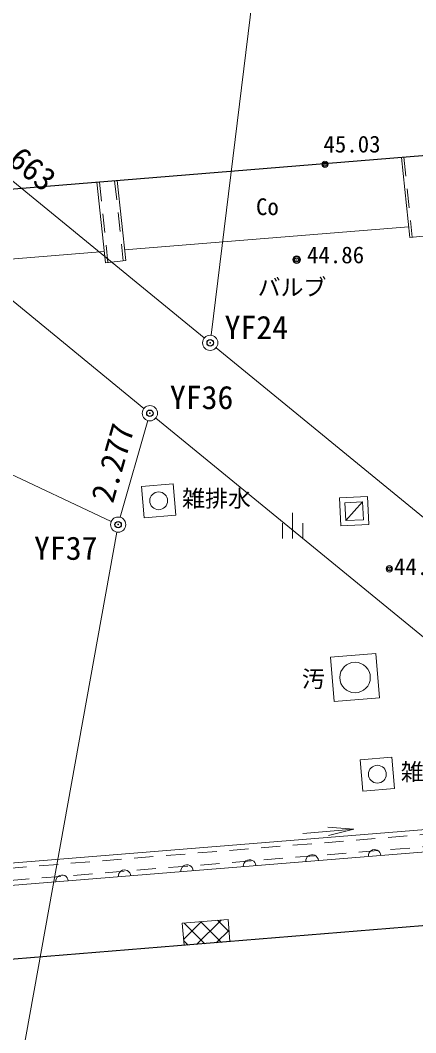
# Model space of a CAD drawing. Units: millimetres, scale not verified. Extents: x -29071210 to -28860960, y -117775216 to -117329466.
# Drawn here: x -28946273 to -28938506, y -117516180 to -117496275 of the extents above; entities that cross this region are included whole.
import ezdxf
from ezdxf.enums import TextEntityAlignment as Align

# ---------------------------------------------------------------- set-up
doc = ezdxf.new("R2010")
doc.units = ezdxf.units.MM
doc.header["$LTSCALE"] = 250
doc.header["$PDMODE"] = 32
doc.header["$PDSIZE"] = 125
doc.linetypes.add('USER4', pattern=[2.5, 1.5, -1])
for name, color, linetype, lineweight in [('S-SUV', 7, 'Continuous', 13), ('S-SUV-HTXT', 7, 'Continuous', 13), ('S-SUV-ROW', 7, 'Continuous', 15), ('S-SUV-SRVR', 3, 'Continuous', 13), ('S-SUV-STR', 1, 'Continuous', 25)]:
    doc.layers.add(name, color=color, linetype=linetype, lineweight=lineweight)
doc.layers.add('S-SUV-BMK', color=7, linetype='Continuous')
doc.styles.add('ＭＳ ゴシック', font='')
doc.styles.get('ＭＳ ゴシック').set_extended_font_data('MS Gothic')

# ---------------------------------------------------------------- blocks, each defined once
blk = doc.blocks.new('ﾌﾟﾛｯﾄﾏｰｸ-03_1')
at = {"color": 3, "linetype": 'Continuous', "lineweight": 25}
blk.add_circle((0, 0), 0.5, dxfattribs=at)
at = {"color": 3}
blk.add_point((0, 0), dxfattribs=at)
blk = doc.blocks.new('荒地')
at = {"color": 7, "linetype": 'Continuous', "lineweight": 13}
for p, q in [((0, -1.25), (0, 1.25)), ((-1, 0.25), (-1, -1.25)), ((1, 0.25), (1, -1.25))]:
    blk.add_line(p, q, dxfattribs=at)
blk = doc.blocks.new('open_arrow')
at = {"color": 0, "linetype": 'Continuous', "lineweight": -2}
blk.add_lwpolyline([(7.5, 1.25), (0, 0), (7.5, -1.25)], dxfattribs=at)
blk = doc.blocks.new('ﾌﾟﾛｯﾄﾏｰｸ-03')
at = {"color": 7, "linetype": 'Continuous', "lineweight": 15}
blk.add_circle((0, 0), 0.5, dxfattribs=at)
at = {"color": 7}
blk.add_point((0, 0), dxfattribs=at)

msp = doc.modelspace()

# ---------------------------------------------------------------- hatches: boundary and pattern name
at = {"layer": 'S-SUV'}
h = msp.add_hatch(dxfattribs=at)
h.set_pattern_fill('USER', color=256, style=0, pattern_type=2)
h.set_pattern_definition([(45, (-28942544.6, -117514178.9), (-176.78, 176.78), []), (315, (-28942544.6, -117514178.9), (176.78, 176.78), [])])
h.paths.add_polyline_path([(-28942190.1, -117513952.9), (-28942154.6, -117514390), (-28943056.8, -117514463.4), (-28943092.4, -117514026.3)])

# ---------------------------------------------------------------- linework, layer by layer
for p, q in [((-28938786.4, -117498971.3), (-28938624, -117500547.4)), ((-28944768.6, -117499459.9), (-28944600, -117501040.6)), ((-28944369.8, -117499427.4), (-28944202.3, -117500998.2)), ((-28938645.9, -117500334.6), (-28944224.4, -117500790.2)), ((-28938624, -117500547.4), (-28938226.2, -117500505.8)), ((-28944623.2, -117500822.8), (-28950284.9, -117501285.2)), ((-28944600, -117501041), (-28944202.3, -117500998.2)), ((-28943892.1, -117505439.8), (-28943268, -117505389)), ((-28943842, -117506055), (-28943892.1, -117505439.8)), ((-28943217.9, -117506004.2), (-28943268, -117505389)), ((-28939453.4, -117505639.7), (-28940002.8, -117505665.8)), ((-28940002.8, -117505665.8), (-28939976.7, -117506215.2)), ((-28939427.3, -117506189.1), (-28939453.4, -117505639.7)), ((-28939548.6, -117505744.3), (-28939898.2, -117505761)), ((-28939898.2, -117505761), (-28939881.5, -117506110.6)), ((-28939881.5, -117506110.6), (-28939548.6, -117505744.3)), ((-28939531.9, -117506093.9), (-28939548.6, -117505744.3)), ((-28943842, -117506055), (-28943217.9, -117506004.2)), ((-28939976.7, -117506215.2), (-28939427.3, -117506189.1)), ((-28939881.5, -117506110.6), (-28939531.9, -117506093.9)), ((-28940177, -117508796), (-28939290.1, -117508723.8)), ((-28940177, -117508796), (-28940105.9, -117509670.2)), ((-28939219, -117509598), (-28939290.1, -117508723.8)), ((-28939219, -117509598), (-28940105.9, -117509670.2)), ((-28939596.1, -117510815.8), (-28938972, -117510765)), ((-28939546, -117511431), (-28939596.1, -117510815.8)), ((-28938921.9, -117511380.2), (-28938972, -117510765)), ((-28939546, -117511431), (-28938921.9, -117511380.2)), ((-28930860.9, -117511575.3), (-28953690.4, -117513433.3)), ((-28925192.9, -117511555.5), (-28953218.7, -117513836.4)), ((-28940721.1, -117512261.8), (-28939724.4, -117512180.7)), ((-28943092.4, -117514026.3), (-28942190.1, -117513952.9)), ((-28943092.4, -117514026.3), (-28943056.9, -117514461.8)), ((-28942154.7, -117514388.3), (-28942190.1, -117513952.9))]:
    msp.add_line(p, q, dxfattribs=at)
at = {"layer": 'S-SUV', "linetype": 'USER4'}
for p, q in [((-28938736.5, -117498967.2), (-28938574.3, -117500542.2)), ((-28944718.7, -117499455.9), (-28944550.3, -117501035.6)), ((-28944419.6, -117499431.4), (-28944252, -117501003.5)), ((-28953325.9, -117513744.8), (-28925885.9, -117511511.5)), ((-28931201.2, -117511703.3), (-28953583.2, -117513524.9))]:
    msp.add_line(p, q, dxfattribs=at)
at = {"layer": 'S-SUV'}
for centre, radius in [((-28940845, -117500982), 75), ((-28943555, -117505722), 175), ((-28939698, -117509197), 300), ((-28939259, -117511098), 175)]:
    msp.add_circle(centre, radius, dxfattribs=at)
for centre in [(-28939313.7, -117512702.7), (-28941769.4, -117512902.6), (-28940541.5, -117512802.7), (-28944225.2, -117513102.4), (-28942997.3, -117513002.5), (-28945453, -117513202.3)]:
    msp.add_arc(centre, 123.2, 3.81803, 185.48627, dxfattribs=at)
at = {"layer": 'S-SUV-ROW'}
for p, q in [((-28942524.7, -117502467.8), (-28938725.4, -117471447.8)), ((-28943843.4, -117503905.8), (-28964736.8, -117486780.1)), ((-28950673.5, -117495952.4), (-28942659, -117502521.6)), ((-28944486.3, -117506126.9), (-28962782.1, -117497502.7)), ((-28942426.9, -117502711.8), (-28926218.3, -117515997.4)), ((-28944309.6, -117506046.6), (-28943768.4, -117504145.2)), ((-28930707.1, -117514673.2), (-28943611.3, -117504096)), ((-28950665.1, -117541290.9), (-28944377.2, -117506338.5))]:
    msp.add_line(p, q, dxfattribs=at)
at = {"layer": 'S-SUV-STR'}
for p, q in [((-28915353, -117497057), (-28961589, -117500834)), ((-28921773, -117512728), (-28960369, -117515872))]:
    msp.add_line(p, q, dxfattribs=at)

# ---------------------------------------------------------------- block references
at = {"layer": 'S-SUV', "xscale": 200, "yscale": 200}
msp.add_blockref('荒地', (-28940925.9, -117506210.3), dxfattribs=at)
at = {"layer": 'S-SUV', "xscale": 66.7, "yscale": 66.7, "rotation": 184.7}
msp.add_blockref('open_arrow', (-28939724.4, -117512180.7), dxfattribs=at)
at = {"layer": 'S-SUV-BMK', "xscale": 300, "yscale": 300}
for p in [(-28942542.9, -117502616.7), (-28943727.3, -117504000.9), (-28944350.7, -117506190.9)]:
    msp.add_blockref('ﾌﾟﾛｯﾄﾏｰｸ-03', p, dxfattribs=at)
at = {"layer": 'S-SUV-SRVR', "xscale": 75, "yscale": 75}
for p in [(-28940289, -117499106), (-28940845, -117500985), (-28939024, -117507060)]:
    msp.add_blockref('ﾌﾟﾛｯﾄﾏｰｸ-03_1', p, dxfattribs=at)

# ---------------------------------------------------------------- texts
at = {"layer": 'S-SUV-BMK', "style": 'ＭＳ ゴシック'}
for s, p in [('YF24', (-28942260.1, -117502084.8)), ('YF36', (-28943334.7, -117503461.6)), ('YF37', (-28946003.4, -117506424.6))]:
    msp.add_text(s, height=458.2, dxfattribs=at).set_placement(p, align=Align.TOP_LEFT)
at = {"layer": 'S-SUV-HTXT', "style": 'ＭＳ ゴシック'}
for s, rotation, p in [('10.663', 320.66, (-28946388.9, -117498898.6)), ('2.277', 74.113, (-28944459.8, -117504976.1))]:
    msp.add_text(s, height=458.2, rotation=rotation, dxfattribs=at).set_placement(p, align=Align.MIDDLE_CENTER)
for s, p in [('Co', (-28941419.2, -117499941)), ('雑排水', (-28942419.6, -117505677.9)), ('汚', (-28940515.6, -117509224.4)), ('雑排水', (-28938123.6, -117511053.9))]:
    msp.add_text(s, height=329.9, dxfattribs=at).set_placement(p, align=Align.MIDDLE_CENTER)
msp.add_text('バルブ', height=329.9, dxfattribs=at).set_placement((-28941610.4, -117501788.2), align=Align.BOTTOM_LEFT)
at = {"layer": 'S-SUV-SRVR', "style": 'ＭＳ ゴシック'}
for s, p in [('45.03', (-28940318.6, -117498973.7)), ('44.86', (-28940641.8, -117501151.3)), ('44.78', (-28938933.1, -117507280.2))]:
    msp.add_text(s, height=329.9, dxfattribs=at).set_placement(p, align=Align.BOTTOM_LEFT)

doc.saveas('drawing.dxf')
